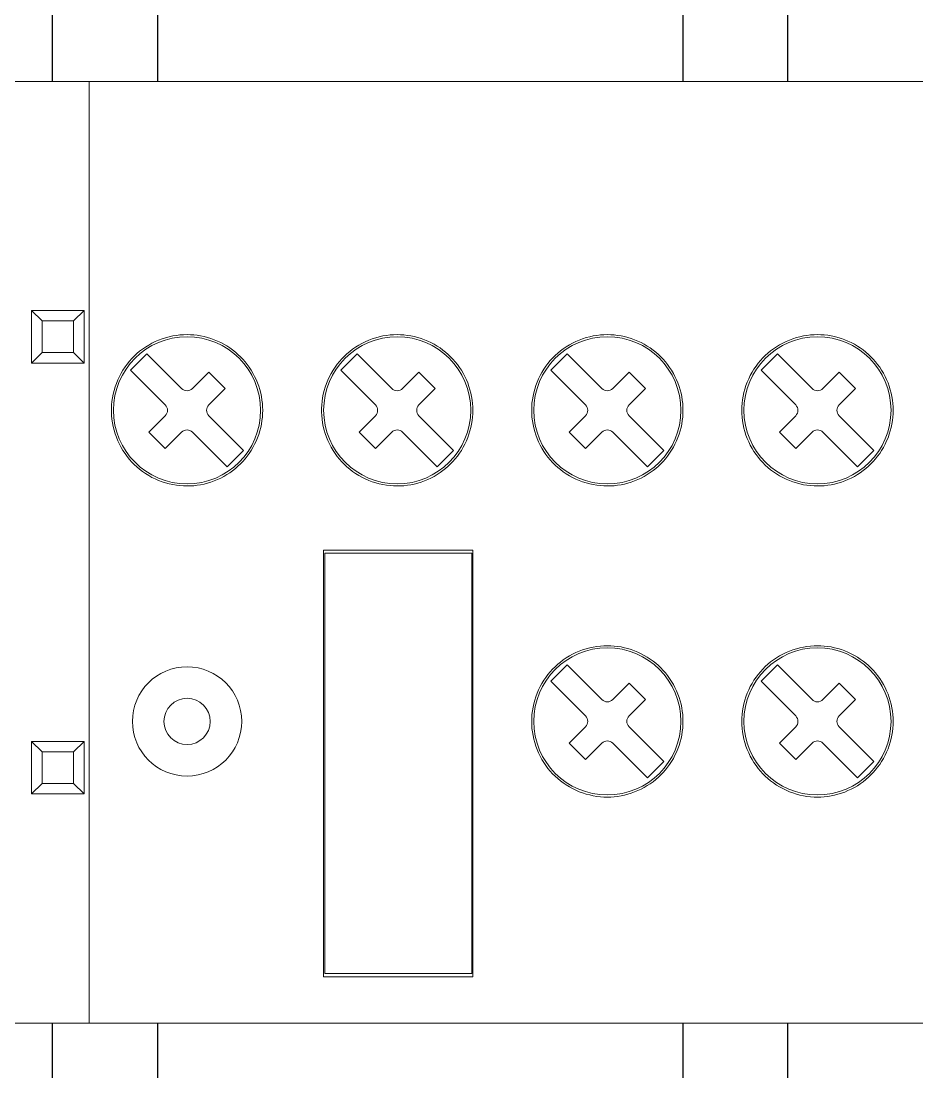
# Model space of a CAD drawing. Header units: millimetres. Extents: x 0 to 69574, y -5 to 41746.
# Drawn here: x 39200.18 to 39242.82, y 16017.91 to 16067.91 of the extents above; entities that cross this region are included whole.
import ezdxf

# ---------------------------------------------------------------- set-up
doc = ezdxf.new("R2010")
doc.units = ezdxf.units.MM
doc.set_wipeout_variables(frame=1)
doc.layers.add('000-PI-Oprema', color=30, linetype='Continuous', lineweight=5)
doc.layers.add('004-PI-DIN Šina', color=3, linetype='Continuous')

# ---------------------------------------------------------------- blocks, each defined once
blk = doc.blocks.new('*U581')
at = {"layer": '004-PI-DIN Šina'}
blk.add_lwpolyline([(220, -17.5), (220, 17.5), (0, 17.5), (0, -17.5)], close=True, dxfattribs=at)
for points in [[(0, 12.5), (220, 12.5)], [(0, -12.5), (220, -12.5)]]:
    blk.add_lwpolyline(points, dxfattribs=at)
blk = doc.blocks.new('3RW4026-1BB14')
blk.add_wipeout([(45618.425, 37573.123), (45663.225, 37573.123), (45663.225, 37448.123), (45618.425, 37448.123)]).dxf.layer = '000-PI-Oprema'
at = {"layer": '000-PI-Oprema'}
for p, q in [((45618.425, 37448.123), (45618.425, 37542.623)), ((45663.225, 37448.123), (45663.225, 37542.623)), ((45629.825, 37528.623), (45629.325, 37529.123)), ((45629.325, 37529.123), (45631.825, 37529.123)), ((45629.325, 37526.623), (45629.325, 37529.123)), ((45631.325, 37528.623), (45631.825, 37529.123)), ((45631.825, 37526.623), (45631.825, 37529.123)), ((45650.325, 37528.623), (45649.825, 37529.123)), ((45649.825, 37529.123), (45652.325, 37529.123)), ((45649.825, 37526.623), (45649.825, 37529.123)), ((45651.825, 37528.623), (45652.325, 37529.123)), ((45652.325, 37526.623), (45652.325, 37529.123)), ((45629.825, 37528.623), (45631.325, 37528.623)), ((45629.825, 37527.123), (45629.825, 37528.623)), ((45631.325, 37527.123), (45631.325, 37528.623)), ((45650.325, 37528.623), (45651.825, 37528.623)), ((45650.325, 37527.123), (45650.325, 37528.623)), ((45651.825, 37527.123), (45651.825, 37528.623)), ((45629.325, 37526.623), (45629.825, 37527.123)), ((45629.825, 37527.123), (45631.325, 37527.123)), ((45631.825, 37526.623), (45631.325, 37527.123)), ((45649.825, 37526.623), (45650.325, 37527.123)), ((45650.325, 37527.123), (45651.825, 37527.123)), ((45652.325, 37526.623), (45651.825, 37527.123)), ((45618.425, 37526.373), (45663.225, 37526.373)), ((45629.325, 37526.623), (45631.825, 37526.623)), ((45649.825, 37526.623), (45652.325, 37526.623)), ((45646.803, 37525.24), (45646.975, 37525.273)), ((45646.975, 37525.273), (45647.148, 37525.298)), ((45647.148, 37525.298), (45647.32, 37525.314)), ((45647.32, 37525.314), (45647.49, 37525.322)), ((45647.49, 37525.322), (45647.659, 37525.322)), ((45647.829, 37525.314), (45647.659, 37525.322)), ((45648.001, 37525.298), (45647.829, 37525.314)), ((45648.174, 37525.273), (45648.001, 37525.298)), ((45648.346, 37525.24), (45648.174, 37525.273)), ((45645.513, 37524.675), (45645.659, 37524.771)), ((45645.659, 37524.771), (45645.811, 37524.862)), ((45645.811, 37524.862), (45645.968, 37524.945)), ((45645.968, 37524.945), (45646.129, 37525.02)), ((45646.129, 37525.02), (45646.293, 37525.087)), ((45646.293, 37525.087), (45646.461, 37525.147)), ((45646.461, 37525.147), (45646.631, 37525.197)), ((45646.631, 37525.197), (45646.803, 37525.24)), ((45648.518, 37525.197), (45648.346, 37525.24)), ((45648.688, 37525.147), (45648.518, 37525.197)), ((45648.856, 37525.087), (45648.688, 37525.147)), ((45649.021, 37525.02), (45648.856, 37525.087)), ((45649.181, 37524.945), (45649.021, 37525.02)), ((45649.338, 37524.862), (45649.181, 37524.945)), ((45649.49, 37524.771), (45649.338, 37524.862)), ((45649.636, 37524.675), (45649.49, 37524.771)), ((45644.993, 37524.233), (45645.113, 37524.35)), ((45645.113, 37524.35), (45645.239, 37524.463)), ((45645.239, 37524.463), (45645.373, 37524.572)), ((45645.373, 37524.572), (45645.513, 37524.675)), ((45647.834, 37522.76), (45649.484, 37524.41)), ((45650.262, 37523.632), (45649.484, 37524.41)), ((45649.776, 37524.572), (45649.636, 37524.675)), ((45649.91, 37524.463), (45649.776, 37524.572)), ((45650.036, 37524.35), (45649.91, 37524.463)), ((45650.156, 37524.233), (45650.036, 37524.35)), ((45644.564, 37523.697), (45644.663, 37523.841)), ((45644.663, 37523.841), (45644.768, 37523.978)), ((45644.768, 37523.978), (45644.878, 37524.109)), ((45644.878, 37524.109), (45644.993, 37524.233)), ((45650.271, 37524.109), (45650.156, 37524.233)), ((45650.381, 37523.978), (45650.271, 37524.109)), ((45650.486, 37523.841), (45650.381, 37523.978)), ((45650.585, 37523.697), (45650.486, 37523.841)), ((45644.308, 37523.237), (45644.386, 37523.395)), ((45644.386, 37523.395), (45644.472, 37523.549)), ((45644.472, 37523.549), (45644.564, 37523.697)), ((45645.76, 37522.76), (45646.537, 37523.538)), ((45647.315, 37522.76), (45646.537, 37523.538)), ((45648.612, 37521.983), (45650.262, 37523.632)), ((45650.677, 37523.549), (45650.585, 37523.697)), ((45650.763, 37523.395), (45650.677, 37523.549)), ((45650.841, 37523.237), (45650.763, 37523.395)), ((45644.122, 37522.742), (45644.176, 37522.91)), ((45644.176, 37522.91), (45644.238, 37523.075)), ((45644.238, 37523.075), (45644.308, 37523.237)), ((45646.537, 37521.983), (45645.76, 37522.76)), ((45650.911, 37523.075), (45650.841, 37523.237)), ((45650.973, 37522.91), (45650.911, 37523.075)), ((45651.027, 37522.742), (45650.973, 37522.91)), ((45644.01, 37522.231), (45644.039, 37522.402)), ((45644.039, 37522.402), (45644.076, 37522.572)), ((45644.076, 37522.572), (45644.122, 37522.742)), ((45651.073, 37522.572), (45651.027, 37522.742)), ((45651.11, 37522.402), (45651.073, 37522.572)), ((45651.139, 37522.231), (45651.11, 37522.402)), ((45643.975, 37521.723), (45643.978, 37521.891)), ((45643.978, 37521.891), (45643.99, 37522.06)), ((45643.99, 37522.06), (45644.01, 37522.231)), ((45651.159, 37522.06), (45651.139, 37522.231)), ((45651.171, 37521.891), (45651.159, 37522.06)), ((45651.175, 37521.723), (45651.171, 37521.891)), ((45643.978, 37521.564), (45643.975, 37521.723)), ((45643.989, 37521.402), (45643.978, 37521.564)), ((45644.007, 37521.239), (45643.989, 37521.402)), ((45644.888, 37519.814), (45646.537, 37521.464)), ((45649.389, 37520.686), (45648.612, 37521.464)), ((45651.142, 37521.239), (45651.16, 37521.402)), ((45651.16, 37521.402), (45651.171, 37521.564)), ((45651.171, 37521.564), (45651.175, 37521.723)), ((45644.033, 37521.076), (45644.007, 37521.239)), ((45644.067, 37520.913), (45644.033, 37521.076)), ((45644.109, 37520.75), (45644.067, 37520.913)), ((45651.04, 37520.75), (45651.082, 37520.913)), ((45651.082, 37520.913), (45651.116, 37521.076)), ((45651.116, 37521.076), (45651.142, 37521.239)), ((45644.158, 37520.589), (45644.109, 37520.75)), ((45644.215, 37520.43), (45644.158, 37520.589)), ((45644.279, 37520.274), (45644.215, 37520.43)), ((45644.351, 37520.121), (45644.279, 37520.274)), ((45645.665, 37519.036), (45647.315, 37520.686)), ((45648.612, 37519.908), (45647.834, 37520.686)), ((45648.612, 37519.908), (45649.389, 37520.686)), ((45650.798, 37520.121), (45650.87, 37520.274)), ((45650.87, 37520.274), (45650.934, 37520.43)), ((45650.934, 37520.43), (45650.991, 37520.589)), ((45650.991, 37520.589), (45651.04, 37520.75)), ((45644.429, 37519.972), (45644.351, 37520.121)), ((45644.514, 37519.827), (45644.429, 37519.972)), ((45644.606, 37519.687), (45644.514, 37519.827)), ((45645.665, 37519.036), (45644.888, 37519.814)), ((45650.543, 37519.687), (45650.635, 37519.827)), ((45650.635, 37519.827), (45650.72, 37519.972)), ((45650.72, 37519.972), (45650.798, 37520.121)), ((45644.703, 37519.552), (45644.606, 37519.687)), ((45644.805, 37519.423), (45644.703, 37519.552)), ((45644.912, 37519.3), (45644.805, 37519.423)), ((45645.023, 37519.183), (45644.912, 37519.3)), ((45650.126, 37519.183), (45650.237, 37519.3)), ((45650.237, 37519.3), (45650.344, 37519.423)), ((45650.344, 37519.423), (45650.446, 37519.552)), ((45650.446, 37519.552), (45650.543, 37519.687)), ((45645.139, 37519.072), (45645.023, 37519.183)), ((45645.262, 37518.965), (45645.139, 37519.072)), ((45645.39, 37518.862), (45645.262, 37518.965)), ((45645.525, 37518.764), (45645.39, 37518.862)), ((45645.665, 37518.671), (45645.525, 37518.764)), ((45649.484, 37518.671), (45649.624, 37518.764)), ((45649.624, 37518.764), (45649.759, 37518.862)), ((45649.759, 37518.862), (45649.887, 37518.965)), ((45649.887, 37518.965), (45650.01, 37519.072)), ((45650.01, 37519.072), (45650.126, 37519.183)), ((45645.81, 37518.585), (45645.665, 37518.671)), ((45645.96, 37518.506), (45645.81, 37518.585)), ((45646.113, 37518.433), (45645.96, 37518.506)), ((45646.27, 37518.368), (45646.113, 37518.433)), ((45646.43, 37518.31), (45646.27, 37518.368)), ((45646.592, 37518.26), (45646.43, 37518.31)), ((45646.756, 37518.218), (45646.592, 37518.26)), ((45648.393, 37518.218), (45648.557, 37518.26)), ((45648.557, 37518.26), (45648.719, 37518.31)), ((45648.719, 37518.31), (45648.879, 37518.368)), ((45648.879, 37518.368), (45649.036, 37518.433)), ((45649.036, 37518.433), (45649.189, 37518.506)), ((45649.189, 37518.506), (45649.339, 37518.585)), ((45649.339, 37518.585), (45649.484, 37518.671)), ((45646.92, 37518.183), (45646.756, 37518.218)), ((45647.085, 37518.157), (45646.92, 37518.183)), ((45647.25, 37518.138), (45647.085, 37518.157)), ((45647.413, 37518.127), (45647.25, 37518.138)), ((45647.575, 37518.123), (45647.413, 37518.127)), ((45647.575, 37518.123), (45647.736, 37518.127)), ((45647.736, 37518.127), (45647.899, 37518.138)), ((45647.899, 37518.138), (45648.064, 37518.157)), ((45648.064, 37518.157), (45648.229, 37518.183)), ((45648.229, 37518.183), (45648.393, 37518.218)), ((45646.806, 37515.24), (45646.978, 37515.274)), ((45646.978, 37515.274), (45647.15, 37515.298)), ((45647.15, 37515.298), (45647.321, 37515.314)), ((45647.321, 37515.314), (45647.491, 37515.322)), ((45647.491, 37515.322), (45647.658, 37515.322)), ((45647.828, 37515.314), (45647.658, 37515.322)), ((45647.999, 37515.298), (45647.828, 37515.314)), ((45648.171, 37515.274), (45647.999, 37515.298)), ((45648.343, 37515.24), (45648.171, 37515.274)), ((45620.625, 37515.223), (45640.925, 37515.223)), ((45620.625, 37508.123), (45620.625, 37515.223)), ((45620.775, 37515.173), (45640.775, 37515.173)), ((45620.775, 37508.173), (45620.775, 37515.173)), ((45640.775, 37508.173), (45640.775, 37515.173)), ((45640.925, 37508.123), (45640.925, 37515.223)), ((45645.519, 37514.679), (45645.665, 37514.775)), ((45645.665, 37514.775), (45645.817, 37514.865)), ((45645.817, 37514.865), (45645.973, 37514.948)), ((45645.973, 37514.948), (45646.134, 37515.023)), ((45646.134, 37515.023), (45646.298, 37515.089)), ((45646.298, 37515.089), (45646.466, 37515.148)), ((45646.466, 37515.148), (45646.635, 37515.199)), ((45646.635, 37515.199), (45646.806, 37515.24)), ((45648.514, 37515.199), (45648.343, 37515.24)), ((45648.683, 37515.148), (45648.514, 37515.199)), ((45648.851, 37515.089), (45648.683, 37515.148)), ((45649.015, 37515.023), (45648.851, 37515.089)), ((45649.176, 37514.948), (45649.015, 37515.023)), ((45649.332, 37514.865), (45649.176, 37514.948)), ((45649.484, 37514.775), (45649.332, 37514.865)), ((45649.63, 37514.679), (45649.484, 37514.775)), ((45644.998, 37514.238), (45645.118, 37514.355)), ((45645.118, 37514.355), (45645.245, 37514.468)), ((45645.245, 37514.468), (45645.379, 37514.576)), ((45645.379, 37514.576), (45645.519, 37514.679)), ((45647.834, 37512.76), (45649.484, 37514.41)), ((45650.262, 37513.632), (45649.484, 37514.41)), ((45649.77, 37514.576), (45649.63, 37514.679)), ((45649.904, 37514.468), (45649.77, 37514.576)), ((45650.031, 37514.355), (45649.904, 37514.468)), ((45650.151, 37514.238), (45650.031, 37514.355)), ((45644.568, 37513.703), (45644.667, 37513.847)), ((45644.667, 37513.847), (45644.773, 37513.984)), ((45644.773, 37513.984), (45644.883, 37514.114)), ((45644.883, 37514.114), (45644.998, 37514.238)), ((45650.266, 37514.114), (45650.151, 37514.238)), ((45650.376, 37513.984), (45650.266, 37514.114)), ((45650.482, 37513.847), (45650.376, 37513.984)), ((45650.581, 37513.703), (45650.482, 37513.847)), ((45644.31, 37513.242), (45644.389, 37513.4)), ((45644.389, 37513.4), (45644.475, 37513.554)), ((45644.475, 37513.554), (45644.568, 37513.703)), ((45645.76, 37512.76), (45646.537, 37513.538)), ((45647.315, 37512.76), (45646.537, 37513.538)), ((45648.612, 37511.983), (45650.262, 37513.632)), ((45650.674, 37513.554), (45650.581, 37513.703)), ((45650.76, 37513.4), (45650.674, 37513.554)), ((45650.839, 37513.242), (45650.76, 37513.4)), ((45644.123, 37512.746), (45644.177, 37512.914)), ((45644.177, 37512.914), (45644.24, 37513.079)), ((45644.24, 37513.079), (45644.31, 37513.242)), ((45646.537, 37511.983), (45645.76, 37512.76)), ((45650.909, 37513.079), (45650.839, 37513.242)), ((45650.972, 37512.914), (45650.909, 37513.079)), ((45651.026, 37512.746), (45650.972, 37512.914)), ((45644.011, 37512.233), (45644.04, 37512.404)), ((45644.04, 37512.404), (45644.077, 37512.576)), ((45644.077, 37512.576), (45644.123, 37512.746)), ((45651.072, 37512.576), (45651.026, 37512.746)), ((45651.11, 37512.404), (45651.072, 37512.576)), ((45651.138, 37512.233), (45651.11, 37512.404)), ((45643.975, 37511.723), (45643.978, 37511.891)), ((45643.978, 37511.891), (45643.99, 37512.061)), ((45643.99, 37512.061), (45644.011, 37512.233)), ((45651.159, 37512.061), (45651.138, 37512.233)), ((45651.171, 37511.891), (45651.159, 37512.061)), ((45651.175, 37511.723), (45651.171, 37511.891)), ((45643.978, 37511.563), (45643.975, 37511.723)), ((45643.989, 37511.4), (45643.978, 37511.563)), ((45644.008, 37511.237), (45643.989, 37511.4)), ((45644.888, 37509.814), (45646.537, 37511.464)), ((45649.389, 37510.686), (45648.612, 37511.464)), ((45651.141, 37511.237), (45651.16, 37511.4)), ((45651.16, 37511.4), (45651.171, 37511.563)), ((45651.171, 37511.563), (45651.175, 37511.723)), ((45644.034, 37511.073), (45644.008, 37511.237)), ((45644.068, 37510.909), (45644.034, 37511.073)), ((45644.11, 37510.746), (45644.068, 37510.909)), ((45651.039, 37510.746), (45651.081, 37510.909)), ((45651.081, 37510.909), (45651.115, 37511.073)), ((45651.115, 37511.073), (45651.141, 37511.237)), ((45644.159, 37510.585), (45644.11, 37510.746)), ((45644.217, 37510.425), (45644.159, 37510.585)), ((45644.281, 37510.269), (45644.217, 37510.425)), ((45644.353, 37510.116), (45644.281, 37510.269)), ((45645.665, 37509.036), (45647.315, 37510.686)), ((45648.612, 37509.908), (45647.834, 37510.686)), ((45648.612, 37509.908), (45649.389, 37510.686)), ((45650.796, 37510.116), (45650.868, 37510.269)), ((45650.868, 37510.269), (45650.932, 37510.425)), ((45650.932, 37510.425), (45650.99, 37510.585)), ((45650.99, 37510.585), (45651.039, 37510.746)), ((45644.432, 37509.966), (45644.353, 37510.116)), ((45644.518, 37509.821), (45644.432, 37509.966)), ((45644.61, 37509.681), (45644.518, 37509.821)), ((45645.665, 37509.036), (45644.888, 37509.814)), ((45650.539, 37509.681), (45650.631, 37509.821)), ((45650.631, 37509.821), (45650.717, 37509.966)), ((45650.717, 37509.966), (45650.796, 37510.116)), ((45644.707, 37509.547), (45644.61, 37509.681)), ((45644.81, 37509.418), (45644.707, 37509.547)), ((45644.917, 37509.295), (45644.81, 37509.418)), ((45645.028, 37509.179), (45644.917, 37509.295)), ((45650.121, 37509.179), (45650.232, 37509.295)), ((45650.232, 37509.295), (45650.339, 37509.418)), ((45650.339, 37509.418), (45650.442, 37509.547)), ((45650.442, 37509.547), (45650.539, 37509.681)), ((45645.144, 37509.068), (45645.028, 37509.179)), ((45645.267, 37508.96), (45645.144, 37509.068)), ((45645.396, 37508.858), (45645.267, 37508.96)), ((45645.53, 37508.76), (45645.396, 37508.858)), ((45645.67, 37508.668), (45645.53, 37508.76)), ((45649.479, 37508.668), (45649.619, 37508.76)), ((45649.619, 37508.76), (45649.753, 37508.858)), ((45649.753, 37508.858), (45649.882, 37508.96)), ((45649.882, 37508.96), (45650.005, 37509.068)), ((45650.005, 37509.068), (45650.121, 37509.179)), ((45645.815, 37508.582), (45645.67, 37508.668)), ((45645.965, 37508.503), (45645.815, 37508.582)), ((45646.118, 37508.431), (45645.965, 37508.503)), ((45646.275, 37508.366), (45646.118, 37508.431)), ((45646.434, 37508.309), (45646.275, 37508.366)), ((45646.596, 37508.259), (45646.434, 37508.309)), ((45646.759, 37508.217), (45646.596, 37508.259)), ((45648.39, 37508.217), (45648.553, 37508.259)), ((45648.553, 37508.259), (45648.715, 37508.309)), ((45648.715, 37508.309), (45648.874, 37508.366)), ((45648.874, 37508.366), (45649.031, 37508.431)), ((45649.031, 37508.431), (45649.184, 37508.503)), ((45649.184, 37508.503), (45649.334, 37508.582)), ((45649.334, 37508.582), (45649.479, 37508.668)), ((45620.625, 37508.123), (45640.925, 37508.123)), ((45620.775, 37508.173), (45640.775, 37508.173)), ((45646.923, 37508.183), (45646.759, 37508.217)), ((45647.087, 37508.156), (45646.923, 37508.183)), ((45647.251, 37508.138), (45647.087, 37508.156)), ((45647.414, 37508.127), (45647.251, 37508.138)), ((45647.575, 37508.123), (45647.414, 37508.127)), ((45647.575, 37508.123), (45647.735, 37508.127)), ((45647.735, 37508.127), (45647.898, 37508.138)), ((45647.898, 37508.138), (45648.062, 37508.156)), ((45648.062, 37508.156), (45648.226, 37508.183)), ((45648.226, 37508.183), (45648.39, 37508.217)), ((45631.935, 37505.224), (45632.103, 37505.26)), ((45632.103, 37505.26), (45632.273, 37505.288)), ((45632.273, 37505.288), (45632.441, 37505.308)), ((45632.441, 37505.308), (45632.609, 37505.319)), ((45632.609, 37505.319), (45632.775, 37505.323)), ((45632.94, 37505.319), (45632.775, 37505.323)), ((45633.108, 37505.308), (45632.94, 37505.319)), ((45633.276, 37505.288), (45633.108, 37505.308)), ((45633.446, 37505.26), (45633.276, 37505.288)), ((45633.614, 37505.224), (45633.446, 37505.26)), ((45646.735, 37505.224), (45646.903, 37505.26)), ((45646.903, 37505.26), (45647.073, 37505.288)), ((45647.073, 37505.288), (45647.241, 37505.308)), ((45647.241, 37505.308), (45647.409, 37505.319)), ((45647.409, 37505.319), (45647.575, 37505.323)), ((45647.74, 37505.319), (45647.575, 37505.323)), ((45647.908, 37505.308), (45647.74, 37505.319)), ((45648.076, 37505.288), (45647.908, 37505.308)), ((45648.246, 37505.26), (45648.076, 37505.288)), ((45648.414, 37505.224), (45648.246, 37505.26)), ((45630.82, 37504.746), (45630.968, 37504.837)), ((45630.968, 37504.837), (45631.12, 37504.921)), ((45631.12, 37504.921), (45631.277, 37504.997)), ((45631.277, 37504.997), (45631.437, 37505.066)), ((45631.437, 37505.066), (45631.601, 37505.127)), ((45631.601, 37505.127), (45631.767, 37505.179)), ((45631.767, 37505.179), (45631.935, 37505.224)), ((45633.782, 37505.179), (45633.614, 37505.224)), ((45633.948, 37505.127), (45633.782, 37505.179)), ((45634.112, 37505.066), (45633.948, 37505.127)), ((45634.272, 37504.997), (45634.112, 37505.066)), ((45634.429, 37504.921), (45634.272, 37504.997)), ((45634.581, 37504.837), (45634.429, 37504.921)), ((45634.729, 37504.746), (45634.581, 37504.837)), ((45645.62, 37504.746), (45645.768, 37504.837)), ((45645.768, 37504.837), (45645.92, 37504.921)), ((45645.92, 37504.921), (45646.077, 37504.997)), ((45646.077, 37504.997), (45646.237, 37505.066)), ((45646.237, 37505.066), (45646.401, 37505.127)), ((45646.401, 37505.127), (45646.567, 37505.179)), ((45646.567, 37505.179), (45646.735, 37505.224)), ((45648.582, 37505.179), (45648.414, 37505.224)), ((45648.748, 37505.127), (45648.582, 37505.179)), ((45648.912, 37505.066), (45648.748, 37505.127)), ((45649.072, 37504.997), (45648.912, 37505.066)), ((45649.229, 37504.921), (45649.072, 37504.997)), ((45649.381, 37504.837), (45649.229, 37504.921)), ((45649.529, 37504.746), (45649.381, 37504.837)), ((45630.171, 37504.21), (45630.288, 37504.326)), ((45630.288, 37504.326), (45630.411, 37504.439)), ((45630.411, 37504.439), (45630.541, 37504.547)), ((45630.541, 37504.547), (45630.678, 37504.65)), ((45630.678, 37504.65), (45630.82, 37504.746)), ((45633.034, 37502.76), (45634.684, 37504.41)), ((45635.462, 37503.632), (45634.684, 37504.41)), ((45634.871, 37504.65), (45634.729, 37504.746)), ((45635.008, 37504.547), (45634.871, 37504.65)), ((45635.138, 37504.439), (45635.008, 37504.547)), ((45635.261, 37504.326), (45635.138, 37504.439)), ((45635.378, 37504.21), (45635.261, 37504.326)), ((45644.971, 37504.21), (45645.088, 37504.326)), ((45645.088, 37504.326), (45645.211, 37504.439)), ((45645.211, 37504.439), (45645.341, 37504.547)), ((45645.341, 37504.547), (45645.478, 37504.65)), ((45645.478, 37504.65), (45645.62, 37504.746)), ((45647.834, 37502.76), (45649.484, 37504.41)), ((45650.262, 37503.632), (45649.484, 37504.41)), ((45649.671, 37504.65), (45649.529, 37504.746)), ((45649.808, 37504.547), (45649.671, 37504.65)), ((45649.938, 37504.439), (45649.808, 37504.547)), ((45650.061, 37504.326), (45649.938, 37504.439)), ((45650.178, 37504.21), (45650.061, 37504.326)), ((45629.751, 37503.678), (45629.848, 37503.82)), ((45629.848, 37503.82), (45629.951, 37503.956)), ((45629.951, 37503.956), (45630.059, 37504.086)), ((45630.059, 37504.086), (45630.171, 37504.21)), ((45635.49, 37504.086), (45635.378, 37504.21)), ((45635.598, 37503.956), (45635.49, 37504.086)), ((45635.701, 37503.82), (45635.598, 37503.956)), ((45635.798, 37503.678), (45635.701, 37503.82)), ((45644.551, 37503.678), (45644.648, 37503.82)), ((45644.648, 37503.82), (45644.751, 37503.956)), ((45644.751, 37503.956), (45644.859, 37504.086)), ((45644.859, 37504.086), (45644.971, 37504.21)), ((45650.29, 37504.086), (45650.178, 37504.21)), ((45650.398, 37503.956), (45650.29, 37504.086)), ((45650.501, 37503.82), (45650.398, 37503.956)), ((45650.598, 37503.678), (45650.501, 37503.82)), ((45629.501, 37503.221), (45629.577, 37503.378)), ((45629.577, 37503.378), (45629.661, 37503.53)), ((45629.661, 37503.53), (45629.751, 37503.678)), ((45630.96, 37502.76), (45631.737, 37503.538)), ((45632.515, 37502.76), (45631.737, 37503.538)), ((45633.812, 37501.983), (45635.462, 37503.632)), ((45635.888, 37503.53), (45635.798, 37503.678)), ((45635.972, 37503.378), (45635.888, 37503.53)), ((45636.048, 37503.221), (45635.972, 37503.378)), ((45644.301, 37503.221), (45644.377, 37503.378)), ((45644.377, 37503.378), (45644.461, 37503.53)), ((45644.461, 37503.53), (45644.551, 37503.678)), ((45645.76, 37502.76), (45646.537, 37503.538)), ((45647.315, 37502.76), (45646.537, 37503.538)), ((45648.612, 37501.983), (45650.262, 37503.632)), ((45650.688, 37503.53), (45650.598, 37503.678)), ((45650.772, 37503.378), (45650.688, 37503.53)), ((45650.848, 37503.221), (45650.772, 37503.378)), ((45629.318, 37502.731), (45629.371, 37502.897)), ((45629.371, 37502.897), (45629.432, 37503.06)), ((45629.432, 37503.06), (45629.501, 37503.221)), ((45631.737, 37501.983), (45630.96, 37502.76)), ((45636.117, 37503.06), (45636.048, 37503.221)), ((45636.178, 37502.897), (45636.117, 37503.06)), ((45636.231, 37502.731), (45636.178, 37502.897)), ((45644.118, 37502.731), (45644.171, 37502.897)), ((45644.171, 37502.897), (45644.232, 37503.06)), ((45644.232, 37503.06), (45644.301, 37503.221)), ((45646.537, 37501.983), (45645.76, 37502.76)), ((45650.917, 37503.06), (45650.848, 37503.221)), ((45650.978, 37502.897), (45650.917, 37503.06)), ((45651.031, 37502.731), (45650.978, 37502.897)), ((45629.21, 37502.225), (45629.238, 37502.394)), ((45629.238, 37502.394), (45629.274, 37502.563)), ((45629.274, 37502.563), (45629.318, 37502.731)), ((45636.275, 37502.563), (45636.231, 37502.731)), ((45636.311, 37502.394), (45636.275, 37502.563)), ((45636.339, 37502.225), (45636.311, 37502.394)), ((45644.01, 37502.225), (45644.038, 37502.394)), ((45644.038, 37502.394), (45644.074, 37502.563)), ((45644.074, 37502.563), (45644.118, 37502.731)), ((45651.075, 37502.563), (45651.031, 37502.731)), ((45651.111, 37502.394), (45651.075, 37502.563)), ((45651.139, 37502.225), (45651.111, 37502.394)), ((45629.175, 37501.723), (45629.178, 37501.889)), ((45629.178, 37501.889), (45629.19, 37502.056)), ((45629.19, 37502.056), (45629.21, 37502.225)), ((45636.359, 37502.056), (45636.339, 37502.225)), ((45636.371, 37501.889), (45636.359, 37502.056)), ((45636.375, 37501.723), (45636.371, 37501.889)), ((45643.975, 37501.723), (45643.978, 37501.889)), ((45643.978, 37501.889), (45643.99, 37502.056)), ((45643.99, 37502.056), (45644.01, 37502.225)), ((45651.159, 37502.056), (45651.139, 37502.225)), ((45651.171, 37501.889), (45651.159, 37502.056)), ((45651.175, 37501.723), (45651.171, 37501.889)), ((45629.178, 37501.563), (45629.175, 37501.723)), ((45629.189, 37501.4), (45629.178, 37501.563)), ((45629.208, 37501.236), (45629.189, 37501.4)), ((45630.088, 37499.814), (45631.737, 37501.464)), ((45634.589, 37500.686), (45633.812, 37501.464)), ((45636.341, 37501.236), (45636.36, 37501.4)), ((45636.36, 37501.4), (45636.371, 37501.563)), ((45636.371, 37501.563), (45636.375, 37501.723)), ((45643.978, 37501.563), (45643.975, 37501.723)), ((45643.989, 37501.4), (45643.978, 37501.563)), ((45644.008, 37501.236), (45643.989, 37501.4)), ((45644.888, 37499.814), (45646.537, 37501.464)), ((45649.389, 37500.686), (45648.612, 37501.464)), ((45651.141, 37501.236), (45651.16, 37501.4)), ((45651.16, 37501.4), (45651.171, 37501.563)), ((45651.171, 37501.563), (45651.175, 37501.723)), ((45629.234, 37501.072), (45629.208, 37501.236)), ((45629.268, 37500.908), (45629.234, 37501.072)), ((45629.31, 37500.745), (45629.268, 37500.908)), ((45636.239, 37500.745), (45636.281, 37500.908)), ((45636.281, 37500.908), (45636.315, 37501.072)), ((45636.315, 37501.072), (45636.341, 37501.236)), ((45644.034, 37501.072), (45644.008, 37501.236)), ((45644.068, 37500.908), (45644.034, 37501.072)), ((45644.11, 37500.745), (45644.068, 37500.908)), ((45651.039, 37500.745), (45651.081, 37500.908)), ((45651.081, 37500.908), (45651.115, 37501.072)), ((45651.115, 37501.072), (45651.141, 37501.236)), ((45629.36, 37500.584), (45629.31, 37500.745)), ((45629.417, 37500.424), (45629.36, 37500.584)), ((45629.482, 37500.268), (45629.417, 37500.424)), ((45629.554, 37500.115), (45629.482, 37500.268)), ((45630.865, 37499.036), (45632.515, 37500.686)), ((45633.812, 37499.908), (45633.034, 37500.686)), ((45633.812, 37499.908), (45634.589, 37500.686)), ((45635.995, 37500.115), (45636.067, 37500.268)), ((45636.067, 37500.268), (45636.132, 37500.424)), ((45636.132, 37500.424), (45636.189, 37500.584)), ((45636.189, 37500.584), (45636.239, 37500.745)), ((45644.16, 37500.584), (45644.11, 37500.745)), ((45644.217, 37500.424), (45644.16, 37500.584)), ((45644.282, 37500.268), (45644.217, 37500.424)), ((45644.354, 37500.115), (45644.282, 37500.268)), ((45645.665, 37499.036), (45647.315, 37500.686)), ((45648.612, 37499.908), (45647.834, 37500.686)), ((45648.612, 37499.908), (45649.389, 37500.686)), ((45650.795, 37500.115), (45650.867, 37500.268)), ((45650.867, 37500.268), (45650.932, 37500.424)), ((45650.932, 37500.424), (45650.989, 37500.584)), ((45650.989, 37500.584), (45651.039, 37500.745)), ((45629.633, 37499.965), (45629.554, 37500.115)), ((45629.719, 37499.82), (45629.633, 37499.965)), ((45629.81, 37499.68), (45629.719, 37499.82)), ((45630.865, 37499.036), (45630.088, 37499.814)), ((45635.739, 37499.68), (45635.83, 37499.82)), ((45635.83, 37499.82), (45635.916, 37499.965)), ((45635.916, 37499.965), (45635.995, 37500.115)), ((45644.433, 37499.965), (45644.354, 37500.115)), ((45644.519, 37499.82), (45644.433, 37499.965)), ((45644.61, 37499.68), (45644.519, 37499.82)), ((45645.665, 37499.036), (45644.888, 37499.814)), ((45650.539, 37499.68), (45650.63, 37499.82)), ((45650.63, 37499.82), (45650.716, 37499.965)), ((45650.716, 37499.965), (45650.795, 37500.115)), ((45629.908, 37499.546), (45629.81, 37499.68)), ((45630.011, 37499.417), (45629.908, 37499.546)), ((45630.118, 37499.294), (45630.011, 37499.417)), ((45630.229, 37499.178), (45630.118, 37499.294)), ((45635.32, 37499.178), (45635.431, 37499.294)), ((45635.431, 37499.294), (45635.538, 37499.417)), ((45635.538, 37499.417), (45635.641, 37499.546)), ((45635.641, 37499.546), (45635.739, 37499.68)), ((45644.708, 37499.546), (45644.61, 37499.68)), ((45644.811, 37499.417), (45644.708, 37499.546)), ((45644.918, 37499.294), (45644.811, 37499.417)), ((45645.029, 37499.178), (45644.918, 37499.294)), ((45650.12, 37499.178), (45650.231, 37499.294)), ((45650.231, 37499.294), (45650.338, 37499.417)), ((45650.338, 37499.417), (45650.441, 37499.546)), ((45650.441, 37499.546), (45650.539, 37499.68)), ((45630.345, 37499.067), (45630.229, 37499.178)), ((45630.468, 37498.96), (45630.345, 37499.067)), ((45630.596, 37498.857), (45630.468, 37498.96)), ((45630.731, 37498.759), (45630.596, 37498.857)), ((45630.871, 37498.668), (45630.731, 37498.759)), ((45634.678, 37498.668), (45634.818, 37498.759)), ((45634.818, 37498.759), (45634.953, 37498.857)), ((45634.953, 37498.857), (45635.081, 37498.96)), ((45635.081, 37498.96), (45635.204, 37499.067)), ((45635.204, 37499.067), (45635.32, 37499.178)), ((45645.145, 37499.067), (45645.029, 37499.178)), ((45645.268, 37498.96), (45645.145, 37499.067)), ((45645.396, 37498.857), (45645.268, 37498.96)), ((45645.531, 37498.759), (45645.396, 37498.857)), ((45645.671, 37498.668), (45645.531, 37498.759)), ((45649.478, 37498.668), (45649.618, 37498.759)), ((45649.618, 37498.759), (45649.753, 37498.857)), ((45649.753, 37498.857), (45649.881, 37498.96)), ((45649.881, 37498.96), (45650.004, 37499.067)), ((45650.004, 37499.067), (45650.12, 37499.178)), ((45631.016, 37498.582), (45630.871, 37498.668)), ((45631.166, 37498.503), (45631.016, 37498.582)), ((45631.319, 37498.431), (45631.166, 37498.503)), ((45631.475, 37498.366), (45631.319, 37498.431)), ((45631.635, 37498.309), (45631.475, 37498.366)), ((45631.796, 37498.259), (45631.635, 37498.309)), ((45631.959, 37498.217), (45631.796, 37498.259)), ((45633.59, 37498.217), (45633.753, 37498.259)), ((45633.753, 37498.259), (45633.914, 37498.309)), ((45633.914, 37498.309), (45634.074, 37498.366)), ((45634.074, 37498.366), (45634.23, 37498.431)), ((45634.23, 37498.431), (45634.384, 37498.503)), ((45634.384, 37498.503), (45634.533, 37498.582)), ((45634.533, 37498.582), (45634.678, 37498.668)), ((45645.816, 37498.582), (45645.671, 37498.668)), ((45645.966, 37498.503), (45645.816, 37498.582)), ((45646.119, 37498.431), (45645.966, 37498.503)), ((45646.275, 37498.366), (45646.119, 37498.431)), ((45646.435, 37498.309), (45646.275, 37498.366)), ((45646.596, 37498.259), (45646.435, 37498.309)), ((45646.759, 37498.217), (45646.596, 37498.259)), ((45648.39, 37498.217), (45648.553, 37498.259)), ((45648.553, 37498.259), (45648.714, 37498.309)), ((45648.714, 37498.309), (45648.874, 37498.366)), ((45648.874, 37498.366), (45649.03, 37498.431)), ((45649.03, 37498.431), (45649.184, 37498.503)), ((45649.184, 37498.503), (45649.333, 37498.582)), ((45649.333, 37498.582), (45649.478, 37498.668)), ((45632.123, 37498.183), (45631.959, 37498.217)), ((45632.287, 37498.156), (45632.123, 37498.183)), ((45632.451, 37498.138), (45632.287, 37498.156)), ((45632.614, 37498.127), (45632.451, 37498.138)), ((45632.775, 37498.123), (45632.614, 37498.127)), ((45632.775, 37498.123), (45632.935, 37498.127)), ((45632.935, 37498.127), (45633.098, 37498.138)), ((45633.098, 37498.138), (45633.262, 37498.156)), ((45633.262, 37498.156), (45633.426, 37498.183)), ((45633.426, 37498.183), (45633.59, 37498.217)), ((45646.923, 37498.183), (45646.759, 37498.217)), ((45647.087, 37498.156), (45646.923, 37498.183)), ((45647.251, 37498.138), (45647.087, 37498.156)), ((45647.414, 37498.127), (45647.251, 37498.138)), ((45647.575, 37498.123), (45647.414, 37498.127)), ((45647.575, 37498.123), (45647.735, 37498.127)), ((45647.735, 37498.127), (45647.898, 37498.138)), ((45647.898, 37498.138), (45648.062, 37498.156)), ((45648.062, 37498.156), (45648.226, 37498.183)), ((45648.226, 37498.183), (45648.39, 37498.217)), ((45631.933, 37495.223), (45632.102, 37495.26)), ((45632.102, 37495.26), (45632.272, 37495.288)), ((45632.272, 37495.288), (45632.441, 37495.308)), ((45632.441, 37495.308), (45632.609, 37495.319)), ((45632.609, 37495.319), (45632.775, 37495.323)), ((45632.94, 37495.319), (45632.775, 37495.323)), ((45633.108, 37495.308), (45632.94, 37495.319)), ((45633.277, 37495.288), (45633.108, 37495.308)), ((45633.447, 37495.26), (45633.277, 37495.288)), ((45633.616, 37495.223), (45633.447, 37495.26)), ((45646.733, 37495.223), (45646.902, 37495.26)), ((45646.902, 37495.26), (45647.072, 37495.288)), ((45647.072, 37495.288), (45647.241, 37495.308)), ((45647.241, 37495.308), (45647.409, 37495.319)), ((45647.409, 37495.319), (45647.575, 37495.323)), ((45647.74, 37495.319), (45647.575, 37495.323)), ((45647.908, 37495.308), (45647.74, 37495.319)), ((45648.077, 37495.288), (45647.908, 37495.308)), ((45648.247, 37495.26), (45648.077, 37495.288)), ((45648.416, 37495.223), (45648.247, 37495.26)), ((45630.817, 37494.745), (45630.965, 37494.835)), ((45630.965, 37494.835), (45631.117, 37494.919)), ((45631.117, 37494.919), (45631.274, 37494.996)), ((45631.274, 37494.996), (45631.435, 37495.065)), ((45631.435, 37495.065), (45631.599, 37495.126)), ((45631.599, 37495.126), (45631.765, 37495.179)), ((45631.765, 37495.179), (45631.933, 37495.223)), ((45633.784, 37495.179), (45633.616, 37495.223)), ((45633.95, 37495.126), (45633.784, 37495.179)), ((45634.114, 37495.065), (45633.95, 37495.126)), ((45634.275, 37494.996), (45634.114, 37495.065)), ((45634.432, 37494.919), (45634.275, 37494.996)), ((45634.584, 37494.835), (45634.432, 37494.919)), ((45634.732, 37494.745), (45634.584, 37494.835)), ((45645.617, 37494.745), (45645.765, 37494.835)), ((45645.765, 37494.835), (45645.917, 37494.919)), ((45645.917, 37494.919), (45646.074, 37494.996)), ((45646.074, 37494.996), (45646.235, 37495.065)), ((45646.235, 37495.065), (45646.399, 37495.126)), ((45646.399, 37495.126), (45646.565, 37495.179)), ((45646.565, 37495.179), (45646.733, 37495.223)), ((45648.584, 37495.179), (45648.416, 37495.223)), ((45648.75, 37495.126), (45648.584, 37495.179)), ((45648.914, 37495.065), (45648.75, 37495.126)), ((45649.075, 37494.996), (45648.914, 37495.065)), ((45649.232, 37494.919), (45649.075, 37494.996)), ((45649.384, 37494.835), (45649.232, 37494.919)), ((45649.532, 37494.745), (45649.384, 37494.835)), ((45630.169, 37494.207), (45630.285, 37494.324)), ((45630.285, 37494.324), (45630.408, 37494.436)), ((45630.408, 37494.436), (45630.538, 37494.544)), ((45630.538, 37494.544), (45630.675, 37494.647)), ((45630.675, 37494.647), (45630.817, 37494.745)), ((45633.034, 37492.76), (45634.684, 37494.41)), ((45635.462, 37493.632), (45634.684, 37494.41)), ((45634.874, 37494.647), (45634.732, 37494.745)), ((45635.011, 37494.544), (45634.874, 37494.647)), ((45635.141, 37494.436), (45635.011, 37494.544)), ((45635.264, 37494.324), (45635.141, 37494.436)), ((45635.38, 37494.207), (45635.264, 37494.324)), ((45644.969, 37494.207), (45645.085, 37494.324)), ((45645.085, 37494.324), (45645.208, 37494.436)), ((45645.208, 37494.436), (45645.338, 37494.544)), ((45645.338, 37494.544), (45645.475, 37494.647)), ((45645.475, 37494.647), (45645.617, 37494.745)), ((45647.834, 37492.76), (45649.484, 37494.41)), ((45650.262, 37493.632), (45649.484, 37494.41)), ((45649.674, 37494.647), (45649.532, 37494.745)), ((45649.811, 37494.544), (45649.674, 37494.647)), ((45649.941, 37494.436), (45649.811, 37494.544)), ((45650.064, 37494.324), (45649.941, 37494.436)), ((45650.18, 37494.207), (45650.064, 37494.324)), ((45629.749, 37493.674), (45629.846, 37493.817)), ((45629.846, 37493.817), (45629.948, 37493.953)), ((45629.948, 37493.953), (45630.056, 37494.083)), ((45630.056, 37494.083), (45630.169, 37494.207)), ((45635.493, 37494.083), (45635.38, 37494.207)), ((45635.601, 37493.953), (45635.493, 37494.083)), ((45635.703, 37493.817), (45635.601, 37493.953)), ((45635.8, 37493.674), (45635.703, 37493.817)), ((45644.549, 37493.674), (45644.646, 37493.817)), ((45644.646, 37493.817), (45644.748, 37493.953)), ((45644.748, 37493.953), (45644.856, 37494.083)), ((45644.856, 37494.083), (45644.969, 37494.207)), ((45650.293, 37494.083), (45650.18, 37494.207)), ((45650.401, 37493.953), (45650.293, 37494.083)), ((45650.503, 37493.817), (45650.401, 37493.953)), ((45650.6, 37493.674), (45650.503, 37493.817)), ((45629.499, 37493.218), (45629.576, 37493.374)), ((45629.576, 37493.374), (45629.659, 37493.527)), ((45629.659, 37493.527), (45629.749, 37493.674)), ((45630.96, 37492.76), (45631.737, 37493.538)), ((45632.515, 37492.76), (45631.737, 37493.538)), ((45633.812, 37491.983), (45635.462, 37493.632)), ((45635.89, 37493.527), (45635.8, 37493.674)), ((45635.974, 37493.374), (45635.89, 37493.527)), ((45636.05, 37493.218), (45635.974, 37493.374)), ((45644.299, 37493.218), (45644.376, 37493.374)), ((45644.376, 37493.374), (45644.459, 37493.527)), ((45644.459, 37493.527), (45644.549, 37493.674)), ((45645.76, 37492.76), (45646.537, 37493.538)), ((45647.315, 37492.76), (45646.537, 37493.538)), ((45648.612, 37491.983), (45650.262, 37493.632)), ((45650.69, 37493.527), (45650.6, 37493.674)), ((45650.774, 37493.374), (45650.69, 37493.527)), ((45650.85, 37493.218), (45650.774, 37493.374)), ((45629.318, 37492.728), (45629.37, 37492.894)), ((45629.37, 37492.894), (45629.431, 37493.057)), ((45629.431, 37493.057), (45629.499, 37493.218)), ((45631.737, 37491.983), (45630.96, 37492.76)), ((45636.118, 37493.057), (45636.05, 37493.218)), ((45636.179, 37492.894), (45636.118, 37493.057)), ((45636.231, 37492.728), (45636.179, 37492.894)), ((45644.118, 37492.728), (45644.17, 37492.894)), ((45644.17, 37492.894), (45644.231, 37493.057)), ((45644.231, 37493.057), (45644.299, 37493.218)), ((45646.537, 37491.983), (45645.76, 37492.76)), ((45650.918, 37493.057), (45650.85, 37493.218)), ((45650.979, 37492.894), (45650.918, 37493.057)), ((45651.031, 37492.728), (45650.979, 37492.894)), ((45629.21, 37492.224), (45629.237, 37492.392)), ((45629.237, 37492.392), (45629.273, 37492.561)), ((45629.273, 37492.561), (45629.318, 37492.728)), ((45636.276, 37492.561), (45636.231, 37492.728)), ((45636.312, 37492.392), (45636.276, 37492.561)), ((45636.34, 37492.224), (45636.312, 37492.392)), ((45644.01, 37492.224), (45644.037, 37492.392)), ((45644.037, 37492.392), (45644.073, 37492.561)), ((45644.073, 37492.561), (45644.118, 37492.728)), ((45651.076, 37492.561), (45651.031, 37492.728)), ((45651.112, 37492.392), (45651.076, 37492.561)), ((45651.14, 37492.224), (45651.112, 37492.392)), ((45629.175, 37491.723), (45629.178, 37491.888)), ((45629.178, 37491.888), (45629.19, 37492.055)), ((45629.19, 37492.055), (45629.21, 37492.224)), ((45636.359, 37492.055), (45636.34, 37492.224)), ((45636.371, 37491.888), (45636.359, 37492.055)), ((45636.375, 37491.723), (45636.371, 37491.888)), ((45643.975, 37491.723), (45643.978, 37491.888)), ((45643.978, 37491.888), (45643.99, 37492.055)), ((45643.99, 37492.055), (45644.01, 37492.224)), ((45651.159, 37492.055), (45651.14, 37492.224)), ((45651.171, 37491.888), (45651.159, 37492.055)), ((45651.175, 37491.723), (45651.171, 37491.888)), ((45629.178, 37491.563), (45629.175, 37491.723)), ((45629.189, 37491.401), (45629.178, 37491.563)), ((45629.208, 37491.237), (45629.189, 37491.401)), ((45630.088, 37489.814), (45631.737, 37491.464)), ((45634.589, 37490.686), (45633.812, 37491.464)), ((45636.342, 37491.237), (45636.36, 37491.401)), ((45636.36, 37491.401), (45636.371, 37491.563)), ((45636.371, 37491.563), (45636.375, 37491.723)), ((45643.978, 37491.563), (45643.975, 37491.723)), ((45643.989, 37491.401), (45643.978, 37491.563)), ((45644.008, 37491.237), (45643.989, 37491.401)), ((45644.888, 37489.814), (45646.537, 37491.464)), ((45649.389, 37490.686), (45648.612, 37491.464)), ((45651.142, 37491.237), (45651.16, 37491.401)), ((45651.16, 37491.401), (45651.171, 37491.563)), ((45651.171, 37491.563), (45651.175, 37491.723)), ((45629.234, 37491.073), (45629.208, 37491.237)), ((45629.268, 37490.91), (45629.234, 37491.073)), ((45629.309, 37490.747), (45629.268, 37490.91)), ((45636.24, 37490.747), (45636.281, 37490.91)), ((45636.281, 37490.91), (45636.315, 37491.073)), ((45636.315, 37491.073), (45636.342, 37491.237)), ((45644.034, 37491.073), (45644.008, 37491.237)), ((45644.068, 37490.91), (45644.034, 37491.073)), ((45644.109, 37490.747), (45644.068, 37490.91)), ((45651.04, 37490.747), (45651.081, 37490.91)), ((45651.081, 37490.91), (45651.115, 37491.073)), ((45651.115, 37491.073), (45651.142, 37491.237)), ((45629.359, 37490.586), (45629.309, 37490.747)), ((45629.416, 37490.427), (45629.359, 37490.586)), ((45629.481, 37490.271), (45629.416, 37490.427)), ((45629.552, 37490.118), (45629.481, 37490.271)), ((45630.865, 37489.036), (45632.515, 37490.686)), ((45633.812, 37489.908), (45633.034, 37490.686)), ((45633.812, 37489.908), (45634.589, 37490.686)), ((45635.997, 37490.118), (45636.068, 37490.271)), ((45636.068, 37490.271), (45636.133, 37490.427)), ((45636.133, 37490.427), (45636.19, 37490.586)), ((45636.19, 37490.586), (45636.24, 37490.747)), ((45644.159, 37490.586), (45644.109, 37490.747)), ((45644.216, 37490.427), (45644.159, 37490.586)), ((45644.281, 37490.271), (45644.216, 37490.427)), ((45644.352, 37490.118), (45644.281, 37490.271)), ((45645.665, 37489.036), (45647.315, 37490.686)), ((45648.612, 37489.908), (45647.834, 37490.686)), ((45648.612, 37489.908), (45649.389, 37490.686)), ((45650.797, 37490.118), (45650.868, 37490.271)), ((45650.868, 37490.271), (45650.933, 37490.427)), ((45650.933, 37490.427), (45650.99, 37490.586)), ((45650.99, 37490.586), (45651.04, 37490.747)), ((45629.631, 37489.969), (45629.552, 37490.118)), ((45629.717, 37489.824), (45629.631, 37489.969)), ((45629.808, 37489.684), (45629.717, 37489.824)), ((45630.865, 37489.036), (45630.088, 37489.814)), ((45635.741, 37489.684), (45635.833, 37489.824)), ((45635.833, 37489.824), (45635.918, 37489.969)), ((45635.918, 37489.969), (45635.997, 37490.118)), ((45644.431, 37489.969), (45644.352, 37490.118)), ((45644.517, 37489.824), (45644.431, 37489.969)), ((45644.608, 37489.684), (45644.517, 37489.824)), ((45645.665, 37489.036), (45644.888, 37489.814)), ((45650.541, 37489.684), (45650.633, 37489.824)), ((45650.633, 37489.824), (45650.718, 37489.969)), ((45650.718, 37489.969), (45650.797, 37490.118)), ((45629.905, 37489.549), (45629.808, 37489.684)), ((45630.008, 37489.42), (45629.905, 37489.549)), ((45630.115, 37489.297), (45630.008, 37489.42)), ((45630.226, 37489.181), (45630.115, 37489.297)), ((45635.323, 37489.181), (45635.434, 37489.297)), ((45635.434, 37489.297), (45635.541, 37489.42)), ((45635.541, 37489.42), (45635.644, 37489.549)), ((45635.644, 37489.549), (45635.741, 37489.684)), ((45644.705, 37489.549), (45644.608, 37489.684)), ((45644.808, 37489.42), (45644.705, 37489.549)), ((45644.915, 37489.297), (45644.808, 37489.42)), ((45645.026, 37489.181), (45644.915, 37489.297)), ((45650.123, 37489.181), (45650.234, 37489.297)), ((45650.234, 37489.297), (45650.341, 37489.42)), ((45650.341, 37489.42), (45650.444, 37489.549)), ((45650.444, 37489.549), (45650.541, 37489.684)), ((45630.342, 37489.07), (45630.226, 37489.181)), ((45630.464, 37488.963), (45630.342, 37489.07)), ((45630.593, 37488.86), (45630.464, 37488.963)), ((45630.727, 37488.762), (45630.593, 37488.86)), ((45630.867, 37488.67), (45630.727, 37488.762)), ((45634.682, 37488.67), (45634.822, 37488.762)), ((45634.822, 37488.762), (45634.956, 37488.86)), ((45634.956, 37488.86), (45635.085, 37488.963)), ((45635.085, 37488.963), (45635.207, 37489.07)), ((45635.207, 37489.07), (45635.323, 37489.181)), ((45645.142, 37489.07), (45645.026, 37489.181)), ((45645.264, 37488.963), (45645.142, 37489.07)), ((45645.393, 37488.86), (45645.264, 37488.963)), ((45645.527, 37488.762), (45645.393, 37488.86)), ((45645.667, 37488.67), (45645.527, 37488.762)), ((45649.482, 37488.67), (45649.622, 37488.762)), ((45649.622, 37488.762), (45649.756, 37488.86)), ((45649.756, 37488.86), (45649.885, 37488.963)), ((45649.885, 37488.963), (45650.007, 37489.07)), ((45650.007, 37489.07), (45650.123, 37489.181)), ((45631.012, 37488.584), (45630.867, 37488.67)), ((45631.162, 37488.505), (45631.012, 37488.584)), ((45631.315, 37488.432), (45631.162, 37488.505)), ((45631.472, 37488.367), (45631.315, 37488.432)), ((45631.632, 37488.31), (45631.472, 37488.367)), ((45631.793, 37488.26), (45631.632, 37488.31)), ((45631.957, 37488.217), (45631.793, 37488.26)), ((45633.592, 37488.217), (45633.756, 37488.26)), ((45633.756, 37488.26), (45633.917, 37488.31)), ((45633.917, 37488.31), (45634.077, 37488.367)), ((45634.077, 37488.367), (45634.234, 37488.432)), ((45634.234, 37488.432), (45634.387, 37488.505)), ((45634.387, 37488.505), (45634.537, 37488.584)), ((45634.537, 37488.584), (45634.682, 37488.67)), ((45645.812, 37488.584), (45645.667, 37488.67)), ((45645.962, 37488.505), (45645.812, 37488.584)), ((45646.115, 37488.432), (45645.962, 37488.505)), ((45646.272, 37488.367), (45646.115, 37488.432)), ((45646.432, 37488.31), (45646.272, 37488.367)), ((45646.593, 37488.26), (45646.432, 37488.31)), ((45646.757, 37488.217), (45646.593, 37488.26)), ((45648.392, 37488.217), (45648.556, 37488.26)), ((45648.556, 37488.26), (45648.717, 37488.31)), ((45648.717, 37488.31), (45648.877, 37488.367)), ((45648.877, 37488.367), (45649.034, 37488.432)), ((45649.034, 37488.432), (45649.187, 37488.505)), ((45649.187, 37488.505), (45649.337, 37488.584)), ((45649.337, 37488.584), (45649.482, 37488.67)), ((45632.121, 37488.183), (45631.957, 37488.217)), ((45632.286, 37488.157), (45632.121, 37488.183)), ((45632.45, 37488.138), (45632.286, 37488.157)), ((45632.613, 37488.127), (45632.45, 37488.138)), ((45632.775, 37488.123), (45632.613, 37488.127)), ((45632.775, 37488.123), (45632.936, 37488.127)), ((45632.936, 37488.127), (45633.099, 37488.138)), ((45633.099, 37488.138), (45633.263, 37488.157)), ((45633.263, 37488.157), (45633.428, 37488.183)), ((45633.428, 37488.183), (45633.592, 37488.217)), ((45646.921, 37488.183), (45646.757, 37488.217)), ((45647.086, 37488.157), (45646.921, 37488.183)), ((45647.25, 37488.138), (45647.086, 37488.157)), ((45647.413, 37488.127), (45647.25, 37488.138)), ((45647.575, 37488.123), (45647.413, 37488.127)), ((45647.575, 37488.123), (45647.736, 37488.127)), ((45647.736, 37488.127), (45647.899, 37488.138)), ((45647.899, 37488.138), (45648.063, 37488.157)), ((45648.063, 37488.157), (45648.228, 37488.183)), ((45648.228, 37488.183), (45648.392, 37488.217))]:
    blk.add_line(p, q, dxfattribs=at)
for centre, radius in [((45647.575, 37521.723), 3.5), ((45632.775, 37521.723), 2.6), ((45632.775, 37521.723), 1.1), ((45647.575, 37511.723), 3.5), ((45632.775, 37501.723), 3.5), ((45647.575, 37501.723), 3.5), ((45632.775, 37491.723), 3.5), ((45647.575, 37491.723), 3.5)]:
    blk.add_circle(centre, radius, dxfattribs=at)
for centre, start, end in [((45647.575, 37523.02), 225, 315), ((45646.278, 37521.723), 315, 45), ((45648.871, 37521.723), 135, 225), ((45647.575, 37520.427), 45, 135), ((45647.575, 37513.02), 225, 315), ((45646.278, 37511.723), 315, 45), ((45648.871, 37511.723), 135, 225), ((45647.575, 37510.427), 45, 135), ((45632.775, 37503.02), 225, 315), ((45647.575, 37503.02), 225, 315), ((45631.478, 37501.723), 315.0001, 45), ((45634.071, 37501.723), 134.9999, 225), ((45646.278, 37501.723), 315, 45), ((45648.871, 37501.723), 135, 225), ((45632.775, 37500.427), 45, 135), ((45647.575, 37500.427), 45, 135), ((45632.775, 37493.02), 224.9999, 315.0001), ((45647.575, 37493.02), 224.9999, 315.0001), ((45631.478, 37491.723), 315, 44.9999), ((45634.071, 37491.723), 135, 225.0001), ((45646.278, 37491.723), 314.9999, 44.9999), ((45648.871, 37491.723), 135.0001, 225.0001), ((45632.775, 37490.427), 45, 135), ((45647.575, 37490.427), 45, 135)]:
    blk.add_arc(centre, 0.367, start, end, dxfattribs=at)

msp = doc.modelspace()

# ---------------------------------------------------------------- block references
at = {"rotation": 270}
msp.add_blockref('*U581', (39219.172, 16179.404), dxfattribs=at)

# ---------------------------------------------------------------- next in the draw order: block references
at = {"layer": '000-PI-Oprema', "rotation": 90}
msp.add_blockref('3RW4026-1BB14', (76729.808, -29598.182), dxfattribs=at)

doc.saveas('drawing.dxf')
